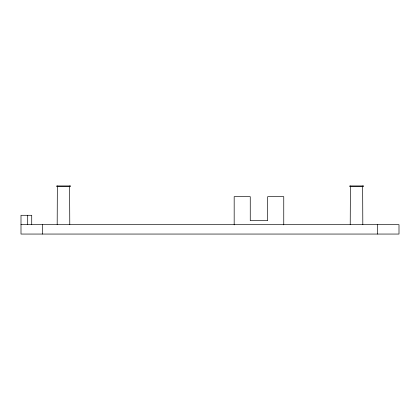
<?xml version="1.0" encoding="UTF-8"?>
<svg xmlns="http://www.w3.org/2000/svg" width="420" height="420" viewBox="0 0 420 420"><rect width="100%" height="100%" fill="white"/><g stroke="black" fill="none" stroke-linecap="round" stroke-linejoin="round"><path stroke-width="0.63" d="M21 224.674L399 224.674L399 234.055L21 234.055L21 215.292L31.721 215.292L31.721 224.674M377.559 224.674L377.559 234.055M362.817 224.674L362.644 185.945M350.401 185.945L350.222 224.674M283.757 224.873L283.757 196.665L267.677 196.665L267.677 220.652L250.257 220.652L250.257 196.665L234.176 196.665L234.176 224.873M69.778 224.674L69.599 185.945M57.351 185.945L57.183 224.674M42.441 224.674L42.441 234.055M27.699 215.292L27.699 224.674M70.266 185.945L56.69 185.945L56.69 186.617L70.266 186.617L70.266 185.945M363.305 185.945L349.734 185.945L349.734 186.617L363.305 186.617L363.305 185.945"/></g></svg>
